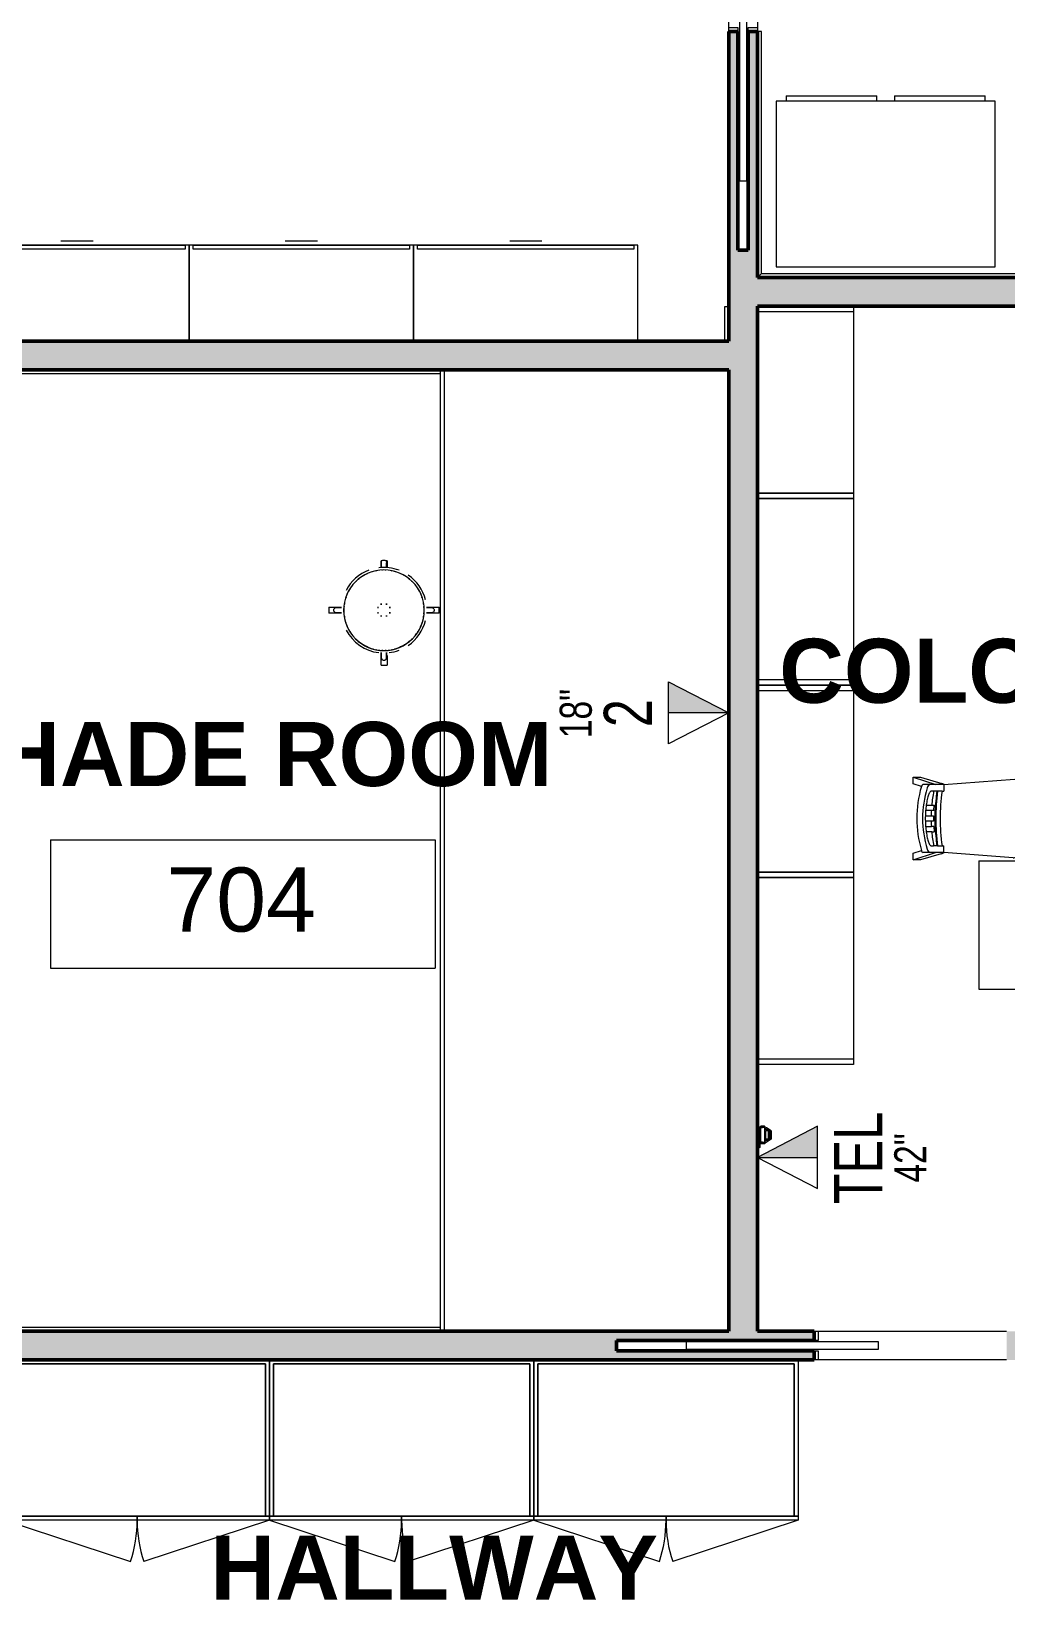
# Model space of a CAD drawing. Header units: inches. Extents: x -897 to 1409, y -1054 to 924.
# Drawn here: x 418.9 to 601.2, y -2.9 to 290.8 of the extents above; entities that cross this region are included whole.
import ezdxf

# ---------------------------------------------------------------- set-up
doc = ezdxf.new("R2010")
doc.units = ezdxf.units.IN
doc.header["$MEASUREMENT"] = 0
for name, color, linetype, lineweight in [('A-ANNO-NOTE', 131, 'Continuous', 9), ('A-AREA-IDEN', 2, 'Continuous', 9), ('A-DOOR', 31, 'Continuous', 13), ('A-DOOR-FRAM', 31, 'Continuous', 20), ('A-WALL-PATT', 111, 'Continuous', 13), ('I-FURN', 30, 'Continuous', 9), ('I-WALL', 2, 'Continuous', 13), ('Q-CASE', 31, 'Continuous', 9), ('Q-SPCQ', 91, 'Continuous', 13)]:
    doc.layers.add(name, color=color, linetype=linetype, lineweight=lineweight)
doc.styles.add('Arial', font='arial.ttf', dxfattribs={"width": 0.75, "height": 9})
doc.styles.add('Arial_1', font='arial.ttf', dxfattribs={"width": 0.75, "height": 6})
doc.styles.add('Arial_4', font='arial.ttf', dxfattribs={"height": 12})
doc.styles.add('Arial_B', font='arialbd.ttf', dxfattribs={"height": 12})

# ---------------------------------------------------------------- blocks, each defined once
blk = doc.blocks.new('Room Tag - Room Tag-84095-7TH FLOOR TELECOM PLAN')
at = {"layer": 'A-AREA-IDEN'}
for p, q in [((-0.375, -0.0625), (-0.375, -0.3125)), ((-0.375, -0.0625), (0.375, -0.0625)), ((0.375, -0.0625), (0.375, -0.3125)), ((-0.375, -0.3125), (0.375, -0.3125))]:
    blk.add_line(p, q, dxfattribs=at)
blk = doc.blocks.new('Single-Pocket - 36_ x96_-4614897-7TH FLOOR TELECOM PLAN')
at = {"layer": 'A-DOOR', "color": 133, "lineweight": 20}
for p, q in [((-42, 0.6875), (-42, -0.6875)), ((-6, 0.6875), (-42, 0.6875)), ((-6, -0.6875), (-6, 0.6875)), ((-42, -0.6875), (-6, -0.6875))]:
    blk.add_line(p, q, dxfattribs=at)
at = {"layer": 'A-DOOR-FRAM', "color": 133}
for p, q in [((-18, 2.6875), (-17.25, 2.6875)), ((-17.25, 0.9625), (-18, 0.9625)), ((-17.25, 2.6875), (-17.25, 0.9625)), ((-18, -0.9625), (-17.25, -0.9625)), ((-17.25, -2.6875), (-18, -2.6875)), ((-17.25, -0.9625), (-17.25, -2.6875))]:
    blk.add_line(p, q, dxfattribs=at)
blk = doc.blocks.new('Single-Pocket - 40_ x 96_-4614891-7TH FLOOR TELECOM PLAN')
at = {"layer": 'A-DOOR', "color": 133, "lineweight": 20}
for p, q in [((-48, 0.6875), (-48, -0.6875)), ((-8, 0.6875), (-48, 0.6875)), ((-8, -0.6875), (-8, 0.6875)), ((-48, -0.6875), (-8, -0.6875))]:
    blk.add_line(p, q, dxfattribs=at)
at = {"layer": 'A-DOOR-FRAM', "color": 133}
for p, q in [((-20, 2.6875), (-19.25, 2.6875)), ((-19.25, 0.9625), (-20, 0.9625)), ((-19.25, 2.6875), (-19.25, 0.9625)), ((-20, -0.9625), (-19.25, -0.9625)), ((-19.25, -2.6875), (-20, -2.6875)), ((-19.25, -0.9625), (-19.25, -2.6875))]:
    blk.add_line(p, q, dxfattribs=at)
blk = doc.blocks.new('Generic Model Wood Closet - 2_-6__ x 4_-1 1_2__-4911400-7TH FLOOR TELECOM PLAN')
at = {"layer": 'Q-CASE', "color": 53}
for p, q in [((-24.75, -15), (-24.75, 15)), ((-24.75, 15), (24.75, 15)), ((24.75, 15), (24.75, -15)), ((-24, -14.25), (-24, 14.25)), ((-24, 14.25), (24, 14.25)), ((24, 14.25), (-24, 14.25)), ((-24, 14.25), (-24, -14.25)), ((24, 14.25), (24, -14.25)), ((24, -14.25), (24, 14.25)), ((24, -14.25), (-24, -14.25)), ((-24, -14.25), (24, -14.25)), ((-24.75, -15), (-1.25, -22.76)), ((24.75, -15), (-24.75, -15)), ((24.75, -15), (1.25, -22.76))]:
    blk.add_line(p, q, dxfattribs=at)
at = {"layer": 'Q-CASE', "color": 133, "lineweight": 20}
for p, q in [((-24.75, -14.25), (-24.75, 15)), ((24.75, 15), (24.75, -14.25)), ((-24.75, -14.25), (-24, -14.25)), ((-24.75, -15), (-24.75, -14.25)), ((-24, -14.25), (-24.75, -14.25)), ((0, -15), (0, -14.25)), ((0, -14.25), (0, -15)), ((24, -14.25), (24.75, -14.25)), ((24.75, -14.25), (24, -14.25)), ((24.75, -14.25), (24.75, -15)), ((0, -15), (-24.75, -15)), ((24.75, -15), (0, -15))]:
    blk.add_line(p, q, dxfattribs=at)
at = {"layer": 'Q-CASE', "color": 53}
for centre, start, end in [((-24.75, -15), 341.7252, 0), ((24.75, -15), 180, 198.2748)]:
    blk.add_arc(centre, 24.75, start, end, dxfattribs=at)
blk = doc.blocks.new('Color Room - Chamber - Color Room - Chamber-3048042-7TH FLOOR TELECOM PLAN')
at = {"layer": 'Q-SPCQ', "color": 53, "lineweight": 9}
for p, q in [((-20.5, 16), (-20.5, -15)), ((20.5, 16), (-20.5, 16)), ((20.5, -15), (20.5, 16)), ((-20.5, -15), (20.5, -15)), ((-18.64, -15), (-18.64, -16)), ((-1.64, -16), (-18.64, -16)), ((-1.64, -16), (-1.64, -15)), ((1.64, -15), (1.64, -16)), ((18.64, -16), (1.64, -16)), ((18.64, -16), (18.64, -15))]:
    blk.add_line(p, q, dxfattribs=at)
blk = doc.blocks.new('Bookshelf - 36_W x 60_H x 18_D-4220974-7TH FLOOR TELECOM PLAN')
at = {"layer": 'I-FURN', "color": 53}
for p, q in [((-18, 0), (-18, 36)), ((-18, 36), (0, 36)), ((-18, 1), (-18, 35)), ((-18, 35), (0, 35)), ((0, 1), (-18, 1))]:
    blk.add_line(p, q, dxfattribs=at)
blk = doc.blocks.new('Casework 1 - Casework 1-3517528-7TH FLOOR TELECOM PLAN')
at = {"layer": 'Q-CASE', "color": 53}
for p, q in [((495.41, 227.38), (495.41, 47.38)), ((496.16, 227.38), (496.16, 47.38))]:
    blk.add_line(p, q, dxfattribs=at)
blk = doc.blocks.new('Cabinet File - Lateral 4 Drawer - 42_ x 18_ x 60_-V44-7TH FLOOR TELECOM PLAN')
at = {"layer": 'I-FURN', "color": 53}
for p, q in [((-28.09, -27.78), (-28.09, -45.78)), ((13.91, -45.78), (13.91, -27.78)), ((-28.09, -45.78), (13.91, -45.78)), ((-27.34, -45.03), (13.16, -45.03)), ((-27.34, -45.78), (-27.34, -45.03)), ((13.16, -45.78), (-27.34, -45.78)), ((-10.09, -46.53), (-4.09, -46.53)), ((13.16, -45.03), (13.16, -45.78))]:
    blk.add_line(p, q, dxfattribs=at)
blk = doc.blocks.new('Wall_mounted_phone_5550 - 11ZPHO02_dwg-3555878-7TH FLOOR TELECOM PLAN')
at = {"layer": 'Q-SPCQ', "lineweight": 9}
for p, q in [((1.47, -0.44), (1.47, 0)), ((-2.36, -0.03), (-2.48, -0.25)), ((-2.36, -0.47), (-2.48, -0.25)), ((-2.04, -0.25), (-2.48, -0.25)), ((-2.1, -0.03), (-2.36, -0.03)), ((-2.2, -0.03), (-2.36, -0.03)), ((-1.92, -0.03), (-2.36, -0.03)), ((-2.11, -0.47), (-2.36, -0.47)), ((-1.92, -0.47), (-2.36, -0.47)), ((-2.2, -0.03), (-1.74, -0.03)), ((-2.2, -0.47), (-2.11, -0.47)), ((-1.68, -0.47), (-2.11, -0.47)), ((-1.92, -0.03), (-2.04, -0.25)), ((-1.92, -0.47), (-2.04, -0.25)), ((-2.04, -0.25), (-1.47, -0.25)), ((-1.47, -0.03), (-1.92, -0.03)), ((-1.92, -0.47), (-1.68, -0.47)), ((-1.92, -0.47), (-1.52, -0.47)), ((-1.68, -0.47), (-1.53, -0.47)), ((-1.53, -0.47), (-1.66, -0.63)), ((-1.61, -0.58), (-1.66, -0.63)), ((-1.66, -1.25), (-1.66, -0.63)), ((-1.66, -0.63), (-1.53, -0.63)), ((-1.66, -1.31), (-1.66, -1.25)), ((-1.66, -1.25), (-1.53, -1.41)), ((-1.66, -1.25), (-1.53, -1.31)), ((-1.53, -1.44), (-1.66, -1.31)), ((-1.53, -1.44), (-1.66, -1.31)), ((-1.53, -0.47), (-1.47, -0.44)), ((1.53, -0.47), (-1.53, -0.47)), ((-1.53, -0.47), (-1.53, -0.63)), ((-1.53, -0.63), (1.53, -0.63)), ((-1.53, -1.31), (-1.53, -0.63)), ((1.53, -1.31), (-1.53, -1.31)), ((-1.53, -1.41), (-1.53, -1.31)), ((-1.53, -1.41), (-1.41, -1.33)), ((1.53, -1.41), (-1.53, -1.41)), ((-1.53, -1.44), (-1.53, -1.41)), ((-1.41, -1.44), (-1.53, -1.44)), ((-1.47, -0.44), (-1.47, 0)), ((1.47, -0.44), (-1.47, -0.44)), ((-1.41, -1.33), (-1.28, -0.63)), ((-1.34, -1.44), (-1.41, -1.44)), ((-1.34, -1.41), (-1.35, -1.56)), ((-1.3, -1.41), (-1.35, -1.56)), ((-1.34, -1.59), (-1.35, -1.56)), ((-1.33, -1.57), (-1.34, -1.69)), ((-1.34, -1.59), (-1.34, -1.61)), ((-1.34, -1.61), (-1.34, -1.62)), ((-1.34, -1.61), (-1.34, -1.62)), ((-1.34, -1.62), (-1.34, -1.69)), ((-1.34, -1.69), (-1.34, -1.62)), ((-0.8, -2.61), (-1.34, -1.69)), ((-0.75, -2.42), (-1.13, -1.41)), ((-1.13, -1.41), (-1.08, -1.54)), ((-0.75, -2.42), (-1.08, -1.54)), ((-0.89, -2.04), (-1.08, -1.54)), ((-1.03, -1.41), (-1, -1.52)), ((-0.85, -2.04), (-1, -1.52)), ((-0.77, -2.31), (-0.89, -2.04)), ((-0.71, -2.26), (-0.85, -2.04)), ((-0.8, -1.41), (-0.79, -1.51)), ((-0.8, -2.61), (-0.74, -2.53)), ((0.8, -2.61), (-0.8, -2.61)), ((-0.69, -2.04), (-0.79, -1.51)), ((0.79, -1.51), (-0.79, -1.51)), ((-0.77, -2.31), (-0.71, -2.26)), ((0.77, -2.31), (-0.77, -2.31)), ((-0.77, -2.31), (-0.75, -2.42)), ((-0.75, -2.42), (-0.74, -2.53)), ((-0.74, -2.53), (0.74, -2.53)), ((-0.71, -2.26), (-0.59, -2.22)), ((-0.59, -2.22), (-0.69, -2.04)), ((0.69, -2.04), (-0.69, -2.04)), ((-0.59, -2.22), (0.59, -2.22)), ((0.59, -2.22), (0.69, -2.04)), ((0.71, -2.26), (0.59, -2.22)), ((0.69, -2.04), (0.79, -1.51)), ((0.71, -2.26), (0.85, -2.04)), ((0.77, -2.31), (0.71, -2.26)), ((0.75, -2.42), (0.74, -2.53)), ((0.8, -2.61), (0.74, -2.53)), ((0.75, -2.42), (1.13, -1.41)), ((0.75, -2.42), (1.08, -1.54)), ((0.77, -2.31), (0.75, -2.42)), ((0.77, -2.31), (0.89, -2.04)), ((0.8, -1.41), (0.79, -1.51)), ((0.8, -2.61), (1.34, -1.69)), ((0.85, -2.04), (1, -1.52)), ((0.89, -2.04), (1.08, -1.54)), ((1.03, -1.41), (1, -1.52)), ((1.13, -1.41), (1.08, -1.54)), ((1.41, -1.33), (1.28, -0.63)), ((1.3, -1.4), (1.35, -1.56)), ((1.33, -1.57), (1.34, -1.69)), ((1.34, -1.4), (1.35, -1.56)), ((1.34, -1.44), (1.41, -1.44)), ((1.34, -1.59), (1.35, -1.56)), ((1.34, -1.59), (1.34, -1.61)), ((1.34, -1.61), (1.34, -1.62)), ((1.34, -1.61), (1.34, -1.62)), ((1.34, -1.62), (1.34, -1.69)), ((1.34, -1.69), (1.34, -1.62)), ((1.53, -1.41), (1.41, -1.33)), ((1.41, -1.44), (1.53, -1.44)), ((1.53, -0.47), (1.47, -0.44)), ((1.53, -0.47), (1.66, -0.63)), ((1.53, -0.47), (1.53, -0.63)), ((1.53, -1.31), (1.53, -0.63)), ((1.53, -0.63), (1.66, -0.63)), ((1.53, -1.41), (1.66, -1.25)), ((1.66, -1.25), (1.53, -1.31)), ((1.53, -1.44), (1.66, -1.31)), ((1.53, -1.44), (1.66, -1.31)), ((1.53, -1.41), (1.53, -1.31)), ((1.53, -1.44), (1.53, -1.41)), ((1.61, -0.58), (1.66, -0.63)), ((1.66, -1.25), (1.66, -0.63)), ((1.66, -1.31), (1.66, -1.25))]:
    blk.add_line(p, q, dxfattribs=at)
blk = doc.blocks.new('Wall_mounted_phone_5550 - Wall_mounted_phone_5550-3555884-7TH FLOOR TELECOM PLAN')
blk.add_blockref('Wall_mounted_phone_5550 - 11ZPHO02_dwg-3555878-7TH FLOOR TELECOM PLAN', (0, 0))
blk = doc.blocks.new('emeco_navy_chair_1006-24_by-us-navy_1456 - 1006-24-4171242-7TH FLOOR TELECOM PLAN')
at = {"layer": 'I-FURN', "color": 53}
for p, q in [((-6.38, 5.74), (-7.34, 18.91)), ((-6.58, 19.5), (6.62, 19.5)), ((7.35, 18.67), (6.39, 5.74)), ((-7.75, 1.32), (-6.57, 5.34)), ((-7.75, 0), (-6.38, 4.21)), ((-6.38, 5.74), (-5.11, 5.74)), ((-6.38, 5.74), (-6.38, 1.78)), ((-5.11, 5.38), (-5.11, 5.74)), ((-5.11, 5.38), (-5.11, 4.55)), ((-5.11, 4.55), (-5.11, 3.8)), ((-5.11, 3.8), (-5.11, 3.34)), ((-1.51, 3.86), (-2.49, 3.9)), ((-2.49, 3.45), (-2.49, 3.9)), ((-2.49, 2.43), (-2.49, 3.45)), ((-1.51, 3.86), (-1.51, 3.38)), ((-1.51, 3.38), (-1.51, 2.29)), ((-0.5, 3.8), (0.5, 3.8)), ((-0.5, 3.34), (-0.5, 3.8)), ((-0.5, 2.26), (-0.5, 3.34)), ((0.5, 3.8), (0.5, 3.34)), ((0.5, 3.34), (0.5, 2.26)), ((1.51, 3.86), (2.49, 3.9)), ((1.51, 3.86), (1.51, 3.38)), ((1.51, 2.29), (1.51, 3.38)), ((2.49, 3.45), (2.49, 3.9)), ((2.49, 3.45), (2.49, 2.43)), ((6.39, 5.74), (5.11, 5.74)), ((5.11, 5.38), (5.11, 5.74)), ((5.11, 4.55), (5.11, 5.38)), ((5.11, 4.55), (5.11, 3.8)), ((5.11, 3.34), (5.11, 3.8)), ((6.39, 5.74), (6.39, 1.8)), ((7.75, 0), (6.39, 4.18)), ((6.6, 5.24), (7.75, 1.32)), ((-7.75, 0), (-7.75, 1.32)), ((-5.99, 1.5), (-6.49, 0)), ((6.49, 0), (5.97, 1.52)), ((7.75, 1.32), (7.75, 0)), ((-6.49, 0), (-7.75, 0)), ((7.75, 0), (6.49, 0))]:
    blk.add_line(p, q, dxfattribs=at)
for centre, radius, start, end in [((-6.58, 18.73), 0.773, 90, 166.6435), ((6.58, 18.73), 0.773, 355.7451, 87.5186), ((-5.22, 4.96), 1.4, 145.9294, 164), ((-5.39, 3.67), 1.13, 209.0759, 252.9241), ((0, 40.15), 35.14, 261.6306, 278.3694), ((0, 42.02), 37.82, 262.2293, 277.7707), ((1.62, 54.35), 50.39, 262.3147, 266.506), ((0, 31.58), 28.24, 259.5676, 264.9403), ((0, 31.58), 28.24, 266.9366, 268.9848), ((0, 27.74), 23.73, 266.506, 273.494), ((0, 31.58), 28.24, 271.0136, 273.0634), ((-1.62, 54.35), 50.39, 273.494, 277.6853), ((0, 31.58), 28.24, 275.0597, 280.4324), ((5.39, 3.67), 1.13, 287.0759, 331.9944), ((4.62, 4.71), 2.05, 15, 30.3309), ((-5.69, 2.34), 0.89, 219.1186, 250.6253), ((-0.03, 21.53), 20.89, 253.4281, 286.6927), ((0, 21.23), 19.5, 252.9241, 287.0759), ((-0.59, 12.09), 9.84, 258.8963, 264.6703), ((0, 6.4), 4.17, 263.1152, 276.8848), ((0.59, 12.09), 9.84, 275.3297, 281.1037), ((5.81, 2.22), 0.723, 283.1301, 323.8991)]:
    blk.add_arc(centre, radius, start, end, dxfattribs=at)
for points in [[(-5.11, 3.34), (-5.11, 3.29), (-5.08, 3.2), (-4.95, 3.07), (-4.73, 2.94), (-4.43, 2.82), (-4.05, 2.71), (-3.6, 2.6), (-3.08, 2.51), (-2.69, 2.46), (-2.49, 2.43)], [(2.49, 2.43), (2.69, 2.46), (3.08, 2.51), (3.6, 2.6), (4.05, 2.71), (4.43, 2.82), (4.73, 2.94), (4.95, 3.07), (5.08, 3.2), (5.11, 3.29), (5.11, 3.34)], [(-1.51, 2.29), (-1.34, 2.28), (-1.01, 2.27), (-0.67, 2.26), (-0.5, 2.26)], [(0.5, 2.26), (0.67, 2.26), (1.01, 2.27), (1.34, 2.28), (1.51, 2.29)]]:
    blk.add_open_spline(points, degree=3, dxfattribs=at)
blk = doc.blocks.new('Stool_10638 - Stool_10638-4179768-7TH FLOOR TELECOM PLAN')
at = {"layer": 'I-FURN', "color": 53}
for p, q in [((-0.33, 9.26), (-0.51, 9.26)), ((-0.51, 7.94), (-0.51, 9.26)), ((-0.48, 8.73), (-0.5, 8.86)), ((0.6, 9.26), (0.33, 9.26)), ((0.5, 8.86), (0.49, 8.73)), ((0.6, 9.26), (0.6, 7.94)), ((-4.66, 5.88), (-4.8, 5.76)), ((-3.7, 6.52), (-3.83, 6.45)), ((-3.12, 6.82), (-3.29, 6.74)), ((-2.03, 7.22), (-2.17, 7.18)), ((-1.41, 7.37), (-1.58, 7.33)), ((-0.25, 7.5), (-0.39, 7.49)), ((0.38, 7.49), (0.22, 7.5)), ((1.55, 7.34), (1.44, 7.36)), ((2.15, 7.19), (2.01, 7.23)), ((3.26, 6.76), (3.14, 6.81)), ((3.8, 6.47), (3.68, 6.54)), ((-6.86, 3.03), (-6.93, 2.87)), ((-6.3, 4.07), (-6.39, 3.93)), ((-5.93, 4.59), (-6.04, 4.44)), ((-5.15, 5.45), (-5.26, 5.35)), ((4.77, 5.78), (4.68, 5.86)), ((5.23, 5.38), (5.13, 5.46)), ((6.02, 4.48), (5.94, 4.57)), ((6.91, 2.92), (6.86, 3.02)), ((-10.31, 0.56), (-10.31, -0.55)), ((-10.31, 0.56), (-8.53, 0.55)), ((-8.86, 0.5), (-8.73, 0.48)), ((-8.53, 0.49), (-8.53, 0.55)), ((-7.47, 0.68), (-7.48, 0.5)), ((-7.39, 1.3), (-7.41, 1.13)), ((-7.09, 2.44), (-7.14, 2.28)), ((8.53, 0.55), (10.31, 0.56)), ((8.53, 0.55), (8.53, 0.49)), ((8.73, 0.48), (8.86, 0.5)), ((10.31, -0.55), (10.31, 0.56)), ((-8.53, -0.56), (-10.31, -0.55)), ((-8.73, -0.48), (-8.86, -0.5)), ((-8.53, -0.56), (-8.53, -0.49)), ((-7.41, -1.14), (-7.4, -1.19)), ((-7.4, -1.19), (-7.39, -1.29)), ((-6.91, -2.92), (-6.86, -3.02)), ((6.86, -3.03), (6.93, -2.87)), ((7.09, -2.44), (7.14, -2.28)), ((7.39, -1.3), (7.41, -1.13)), ((7.47, -0.68), (7.48, -0.5)), ((8.53, -0.49), (8.53, -0.56)), ((10.31, -0.55), (8.53, -0.56)), ((8.86, -0.5), (8.73, -0.48)), ((-6.02, -4.48), (-5.94, -4.57)), ((-5.23, -5.38), (-5.13, -5.46)), ((-4.77, -5.78), (-4.68, -5.86)), ((4.66, -5.88), (4.8, -5.76)), ((5.15, -5.45), (5.26, -5.35)), ((5.93, -4.59), (6.04, -4.44)), ((6.3, -4.07), (6.39, -3.93)), ((-3.8, -6.47), (-3.68, -6.54)), ((-3.26, -6.76), (-3.14, -6.81)), ((-2.15, -7.19), (-2.01, -7.23)), ((-1.55, -7.34), (-1.42, -7.36)), ((-0.51, -10.27), (-0.51, -8.49)), ((-0.38, -7.49), (-0.22, -7.5)), ((0.25, -7.5), (0.39, -7.49)), ((0.6, -8.49), (0.5, -8.49)), ((0.6, -8.49), (0.6, -10.26)), ((1.41, -7.37), (1.58, -7.33)), ((2.03, -7.22), (2.17, -7.18)), ((3.12, -6.82), (3.29, -6.74)), ((3.7, -6.52), (3.83, -6.45)), ((-0.51, -10.27), (0.6, -10.26))]:
    blk.add_line(p, q, dxfattribs=at)
at = {"layer": 'I-FURN', "color": 53, "flags": 128}
for points in [[(-0.5, 8.9), (-0.49, 8.99), (-0.47, 9.07), (-0.43, 9.15), (-0.37, 9.22), (-0.31, 9.29), (-0.24, 9.34), (-0.15, 9.37), (-0.07, 9.39), (0.02, 9.4), (0.11, 9.39), (0.19, 9.36), (0.27, 9.32), (0.34, 9.26), (0.4, 9.2), (0.45, 9.13), (0.49, 9.01), (0.5, 8.9)], [(-0.5, 8.86), (-0.48, 8.99), (-0.44, 9.09)], [(-0.5, 8.86), (-0.5, 8.87), (-0.5, 8.88), (-0.5, 8.89), (-0.5, 8.9), (-0.5, 8.89), (-0.5, 8.83), (-0.5, 8.7), (-0.5, 8.47), (-0.5, 8.09), (-0.5, 7.94)], [(-0.5, 7.94), (-0.5, 8.09), (-0.5, 8.47), (-0.5, 8.7), (-0.5, 8.83), (-0.5, 8.89), (-0.5, 8.9), (-0.5, 8.89), (-0.5, 8.88), (-0.5, 8.87), (-0.5, 8.86)], [(0.45, 9.09), (0.49, 8.99), (0.5, 8.86)], [(0.5, 7.94), (0.5, 8.09), (0.5, 8.47), (0.5, 8.7), (0.5, 8.83), (0.5, 8.89), (0.5, 8.9), (0.5, 8.89), (0.5, 8.88), (0.5, 8.87), (0.5, 8.86)], [(0.5, 8.86), (0.5, 8.87), (0.5, 8.88), (0.5, 8.89), (0.5, 8.9), (0.5, 8.89), (0.5, 8.83), (0.5, 8.7), (0.5, 8.47), (0.5, 8.09), (0.5, 7.94)], [(6.39, 3.93), (6.35, 3.98), (6.29, 4.08)], [(-8.9, -0.5), (-8.98, -0.49), (-9.07, -0.47), (-9.15, -0.43), (-9.22, -0.38), (-9.28, -0.31), (-9.33, -0.24), (-9.37, -0.16), (-9.39, -0.07), (-9.39, 0.02), (-9.38, 0.11), (-9.36, 0.19), (-9.32, 0.27), (-9.26, 0.34), (-9.2, 0.4), (-9.13, 0.44), (-9.01, 0.49), (-8.9, 0.5)], [(-9.09, 0.44), (-8.99, 0.48), (-8.86, 0.5)], [(-7.94, 0.5), (-8.09, 0.5), (-8.46, 0.5), (-8.7, 0.5), (-8.83, 0.5), (-8.88, 0.5), (-8.89, 0.5), (-8.89, 0.5), (-8.88, 0.5), (-8.87, 0.5), (-8.86, 0.5)], [(-8.86, 0.5), (-8.87, 0.5), (-8.88, 0.5), (-8.89, 0.5), (-8.89, 0.5), (-8.88, 0.5), (-8.83, 0.5), (-8.7, 0.5), (-8.46, 0.5), (-8.09, 0.5), (-7.94, 0.5)], [(-0.99, 0.5), (-1.04, 0.5), (-1.14, 0.5), (-1.22, 0.5)], [(-1.22, 0.5), (-1.14, 0.5), (-1.04, 0.5), (-0.99, 0.5)], [(-0.5, 1.23), (-0.5, 1.14), (-0.5, 1.04), (-0.5, 1)], [(-0.5, 1), (-0.5, 1.04), (-0.5, 1.14), (-0.5, 1.23)], [(0.5, 1), (0.5, 1.04), (0.5, 1.14), (0.5, 1.23)], [(0.5, 1.23), (0.5, 1.14), (0.5, 1.04), (0.5, 1)], [(1.22, 0.5), (1.14, 0.5), (1.04, 0.5), (0.99, 0.5)], [(0.99, 0.5), (1.04, 0.5), (1.14, 0.5), (1.22, 0.5)], [(7.14, 2.29), (7.12, 2.36), (7.09, 2.45)], [(7.41, 1.14), (7.4, 1.19), (7.39, 1.29)], [(7.48, 0.51), (7.48, 0.6), (7.47, 0.67)], [(8.86, 0.5), (8.87, 0.5), (8.88, 0.5), (8.89, 0.5), (8.89, 0.5), (8.88, 0.5), (8.83, 0.5), (8.7, 0.5), (8.46, 0.5), (8.09, 0.5), (7.95, 0.5)], [(7.95, 0.5), (8.09, 0.5), (8.46, 0.5), (8.7, 0.5), (8.83, 0.5), (8.88, 0.5), (8.89, 0.5), (8.89, 0.5), (8.88, 0.5), (8.87, 0.5), (8.86, 0.5)], [(8.86, 0.5), (8.99, 0.48), (9.09, 0.44)], [(8.9, 0.5), (8.98, 0.49), (9.07, 0.47), (9.15, 0.43), (9.22, 0.38), (9.28, 0.31), (9.33, 0.24), (9.37, 0.16), (9.39, 0.07), (9.39, -0.02), (9.38, -0.11), (9.36, -0.19), (9.32, -0.27), (9.26, -0.34), (9.2, -0.4), (9.13, -0.44), (9.01, -0.49), (8.9, -0.5)], [(-8.86, -0.5), (-8.99, -0.48), (-9.09, -0.44)], [(-8.86, -0.5), (-8.87, -0.5), (-8.88, -0.5), (-8.89, -0.5), (-8.89, -0.5), (-8.88, -0.5), (-8.83, -0.5), (-8.7, -0.5), (-8.46, -0.5), (-8.09, -0.5), (-7.94, -0.5)], [(-7.94, -0.5), (-8.09, -0.5), (-8.46, -0.5), (-8.7, -0.5), (-8.83, -0.5), (-8.88, -0.5), (-8.89, -0.5), (-8.89, -0.5), (-8.88, -0.5), (-8.87, -0.5), (-8.86, -0.5)], [(-7.48, -0.51), (-7.48, -0.6), (-7.47, -0.67)], [(-7.14, -2.29), (-7.12, -2.36), (-7.09, -2.45)], [(-1.22, -0.5), (-1.14, -0.5), (-1.04, -0.5), (-0.99, -0.5)], [(-0.99, -0.5), (-1.04, -0.5), (-1.14, -0.5), (-1.22, -0.5)], [(-0.5, -1), (-0.5, -1.04), (-0.5, -1.14), (-0.5, -1.19)], [(-0.5, -1.19), (-0.5, -1.14), (-0.5, -1.04), (-0.5, -1)], [(0.5, -1.19), (0.5, -1.14), (0.5, -1.04), (0.5, -1)], [(0.5, -1), (0.5, -1.04), (0.5, -1.14), (0.5, -1.19)], [(0.99, -0.5), (1.04, -0.5), (1.14, -0.5), (1.22, -0.5)], [(1.22, -0.5), (1.14, -0.5), (1.04, -0.5), (0.99, -0.5)], [(7.95, -0.5), (8.09, -0.5), (8.46, -0.5), (8.7, -0.5), (8.83, -0.5), (8.88, -0.5), (8.89, -0.5), (8.89, -0.5), (8.88, -0.5), (8.87, -0.5), (8.86, -0.5)], [(8.86, -0.5), (8.87, -0.5), (8.88, -0.5), (8.89, -0.5), (8.89, -0.5), (8.88, -0.5), (8.83, -0.5), (8.7, -0.5), (8.46, -0.5), (8.09, -0.5), (7.95, -0.5)], [(9.09, -0.44), (8.99, -0.48), (8.86, -0.5)], [(-6.39, -3.93), (-6.35, -3.98), (-6.29, -4.08)], [(-0.5, -7.94), (-0.5, -8.09), (-0.5, -8.47), (-0.5, -8.7), (-0.5, -8.83), (-0.5, -8.89), (-0.5, -8.9), (-0.5, -8.89), (-0.5, -8.88), (-0.5, -8.87), (-0.5, -8.86)], [(-0.5, -8.86), (-0.5, -8.87), (-0.5, -8.88), (-0.5, -8.89), (-0.5, -8.9), (-0.5, -8.89), (-0.5, -8.83), (-0.5, -8.7), (-0.5, -8.47), (-0.5, -8.09), (-0.5, -7.94)], [(0.5, -8.86), (0.5, -8.87), (0.5, -8.88), (0.5, -8.89), (0.5, -8.9), (0.5, -8.89), (0.5, -8.83), (0.5, -8.7), (0.5, -8.47), (0.5, -8.09), (0.5, -7.94)], [(0.5, -7.94), (0.5, -8.09), (0.5, -8.47), (0.5, -8.7), (0.5, -8.83), (0.5, -8.89), (0.5, -8.9), (0.5, -8.89), (0.5, -8.88), (0.5, -8.87), (0.5, -8.86)], [(0.5, -8.9), (0.5, -8.99), (0.47, -9.07), (0.43, -9.15), (0.38, -9.22), (0.32, -9.29), (0.24, -9.34), (0.16, -9.37), (0.08, -9.39), (-0.01, -9.4), (-0.1, -9.39), (-0.19, -9.36), (-0.27, -9.32), (-0.34, -9.26), (-0.4, -9.2), (-0.44, -9.13), (-0.48, -9.01), (-0.5, -8.9)]]:
    blk.add_lwpolyline(points, dxfattribs=at)
at = {"layer": 'I-FURN', "color": 53}
for centre, radius, start, end in [((0, 0), 7.55, 0, 180), ((0, 0), 7.54, 0, 180), ((0, 0), 8, 110.7692, 152.3077), ((0, 0), 8, 69.2308, 96.9231), ((0, 0), 8, 13.8462, 55.3846), ((0, 0), 7.55, 180, 360), ((0, 0), 7.54, 180, 360), ((0, 0), 8, 304.6154, 346.1538), ((0, 0), 8, 207.6923, 263.0769), ((0, -8.86), 0.5, 165, 180), ((0, -8.86), 0.5, 0, 15), ((0, 0), 8, 276.9231, 290.7692), ((0, -8.86), 0.5, 180, 207.1801), ((0, -8.86), 0.5, 332.5096, 0)]:
    blk.add_arc(centre, radius, start, end, dxfattribs=at)
blk = doc.blocks.new('Bookshelf - 36_W x 60_H x 18_D-V53-7TH FLOOR TELECOM PLAN')
at = {"layer": 'I-FURN', "color": 53}
for p, q in [((-18, 0), (-18, 36)), ((-18, 36), (0, 36)), ((-18, 1), (-18, 35)), ((-18, 35), (0, 35)), ((0, 1), (-18, 1)), ((0, 0), (-18, 0))]:
    blk.add_line(p, q, dxfattribs=at)

msp = doc.modelspace()

# ---------------------------------------------------------------- hatches: boundary and pattern name
at = {"layer": 'A-ANNO-NOTE'}
for points in [[(538.16, 163.15), (538.16, 168.96), (549.41, 163.15)], [(563.15, 79.94), (566.03, 79.94), (566.03, 85.75), (554.78, 79.94), (558.19, 79.94)]]:
    msp.add_hatch(color=256, dxfattribs=at).paths.add_polyline_path(points, flags=0)
at = {"layer": 'A-WALL-PATT'}
h = msp.add_hatch(color=253, dxfattribs=at)
h.paths.add_polyline_path([(554.78, 47.38), (554.78, 290.76), (553.06, 290.76), (553.06, 249.76), (551.13, 249.76), (551.13, 290.76), (549.41, 290.76), (549.41, 47.38)], flags=0)
h.paths.add_polyline_path([(554.78, 330.76), (554.78, 532.01), (549.41, 532.01), (549.41, 330.76)], flags=0)
h = msp.add_hatch(color=253, dxfattribs=at)
h.paths.add_polyline_path([(716.77, 239.32), (716.77, 244.69), (671.68, 244.69), (671.68, 242.97), (712.68, 242.97), (712.68, 241.04), (671.68, 241.04), (671.68, 239.32), (692.02, 239.32)], flags=0)
h.paths.add_polyline_path([(554.78, 239.32), (631.68, 239.32), (631.68, 244.69), (554.78, 244.69)], flags=0)
msp.add_hatch(color=253, dxfattribs=at).paths.add_polyline_path([(549.41, 227.38), (549.41, 232.76), (322.42, 232.76), (322.42, 227.38), (533.41, 227.38)], flags=0)
h = msp.add_hatch(color=253, dxfattribs=at)
h.paths.add_polyline_path([(325.42, 42.01), (325.42, 47.38), (322.42, 47.38), (322.42, 42.01)], flags=0)
h.paths.add_polyline_path([(608.77, 42.01), (608.77, 47.38), (601.43, 47.38), (601.43, 42.01), (604.52, 42.01)], flags=0)
h.paths.add_polyline_path([(361.42, 42.01), (565.43, 42.01), (565.43, 43.73), (528.43, 43.73), (528.43, 45.66), (565.43, 45.66), (565.43, 47.38), (361.42, 47.38), (361.42, 45.66), (398.42, 45.66), (398.42, 43.73), (361.42, 43.73)], flags=0)

# ---------------------------------------------------------------- linework, layer by layer
at = {"layer": 'A-ANNO-NOTE'}
for p, q in [((538.16, 163.15), (538.16, 168.96)), ((538.16, 168.96), (549.41, 163.15)), ((549.41, 163.15), (538.16, 163.15)), ((566.03, 85.75), (554.78, 79.94)), ((566.03, 79.94), (566.03, 85.75)), ((554.78, 79.94), (566.03, 79.94))]:
    msp.add_line(p, q, dxfattribs=at)
at = {"layer": 'A-ANNO-NOTE', "lineweight": 20}
for p, q in [((538.16, 168.96), (549.41, 163.15)), ((538.16, 157.34), (538.16, 168.96)), ((549.41, 163.15), (538.16, 157.34)), ((566.03, 85.75), (554.78, 79.94)), ((566.03, 74.14), (566.03, 85.75)), ((554.78, 79.94), (566.03, 74.14))]:
    msp.add_line(p, q, dxfattribs=at)
at = {"layer": 'A-WALL-PATT', "lineweight": 9}
for p, q in [((555.53, 290.76), (554.78, 290.76)), ((555.53, 245.44), (555.53, 290.76)), ((554.78, 244.69), (555.53, 245.44)), ((555.53, 245.44), (554.78, 244.69)), ((555.53, 245.44), (631.68, 245.44)), ((548.66, 239.26), (549.41, 239.26)), ((548.66, 232.76), (548.66, 239.26)), ((495.41, 226.63), (408.35, 226.63)), ((361.42, 48.13), (495.41, 48.13))]:
    msp.add_line(p, q, dxfattribs=at)
at = {"layer": 'I-WALL', "color": 253}
for p, q in [((549.41, 290.76), (549.41, 330.76)), ((554.78, 330.76), (554.78, 290.76)), ((565.43, 47.38), (601.43, 47.38)), ((601.43, 42.01), (565.43, 42.01))]:
    msp.add_line(p, q, dxfattribs=at)
at = {"layer": 'I-WALL', "color": 213, "lineweight": 50}
for p, q in [((551.13, 290.76), (549.41, 290.76)), ((549.41, 290.76), (549.41, 232.76)), ((551.13, 249.76), (551.13, 290.76)), ((554.78, 290.76), (553.06, 290.76)), ((553.06, 290.76), (553.06, 249.76)), ((554.78, 244.69), (554.78, 290.76)), ((553.06, 249.76), (551.13, 249.76)), ((631.68, 244.69), (554.78, 244.69)), ((554.78, 239.32), (631.68, 239.32)), ((554.78, 47.38), (554.78, 239.32)), ((549.41, 232.76), (322.42, 232.76)), ((322.42, 227.38), (549.41, 227.38)), ((549.41, 227.38), (549.41, 47.38)), ((549.41, 47.38), (361.42, 47.38)), ((565.43, 47.38), (554.78, 47.38)), ((565.43, 45.66), (565.43, 47.38)), ((528.43, 43.73), (528.43, 45.66)), ((528.43, 45.66), (565.43, 45.66)), ((361.42, 42.01), (565.43, 42.01)), ((565.43, 43.73), (528.43, 43.73)), ((565.43, 42.01), (565.43, 43.73))]:
    msp.add_line(p, q, dxfattribs=at)

# ---------------------------------------------------------------- block references
at = {"color": 53, "lineweight": 9}
for name, p, rotation in [('Single-Pocket - 40_ x 96_-4614891-7TH FLOOR TELECOM PLAN', (552.1, 310.76), 89.99999999999993), ('Color Room - Chamber - Color Room - Chamber-3048042-7TH FLOOR TELECOM PLAN', (578.78, 262.69), 180), ('Cabinet File - Lateral 4 Drawer - 42_ x 18_ x 60_-V44-7TH FLOOR TELECOM PLAN', (420.33, 204.97), 180), ('Cabinet File - Lateral 4 Drawer - 42_ x 18_ x 60_-V44-7TH FLOOR TELECOM PLAN', (462.33, 204.97), 180), ('Cabinet File - Lateral 4 Drawer - 42_ x 18_ x 60_-V44-7TH FLOOR TELECOM PLAN', (504.33, 204.97), 180), ('Bookshelf - 36_W x 60_H x 18_D-4220974-7TH FLOOR TELECOM PLAN', (554.78, 239.32), 180), ('Bookshelf - 36_W x 60_H x 18_D-V53-7TH FLOOR TELECOM PLAN', (554.78, 204.32), 180), ('Bookshelf - 36_W x 60_H x 18_D-V53-7TH FLOOR TELECOM PLAN', (554.78, 168.32), 180), ('emeco_navy_chair_1006-24_by-us-navy_1456 - 1006-24-4171242-7TH FLOOR TELECOM PLAN', (583.97, 143.38), 269.9999999999999), ('Bookshelf - 36_W x 60_H x 18_D-V53-7TH FLOOR TELECOM PLAN', (554.78, 133.32), 180), ('Wall_mounted_phone_5550 - Wall_mounted_phone_5550-3555884-7TH FLOOR TELECOM PLAN', (554.78, 84.13), 89.99999999999967)]:
    msp.add_blockref(name, p, dxfattribs=dict(at, rotation=rotation))
for name, p in [('Casework 1 - Casework 1-3517528-7TH FLOOR TELECOM PLAN', (0, 0)), ('Stool_10638 - Stool_10638-4179768-7TH FLOOR TELECOM PLAN', (484.88, 182.38)), ('Single-Pocket - 36_ x96_-4614897-7TH FLOOR TELECOM PLAN', (583.43, 44.69)), ('Generic Model Wood Closet - 2_-6__ x 4_-1 1_2__-4911400-7TH FLOOR TELECOM PLAN', (438.68, 27.01)), ('Generic Model Wood Closet - 2_-6__ x 4_-1 1_2__-4911400-7TH FLOOR TELECOM PLAN', (488.18, 27.01)), ('Generic Model Wood Closet - 2_-6__ x 4_-1 1_2__-4911400-7TH FLOOR TELECOM PLAN', (537.68, 27.01))]:
    msp.add_blockref(name, p, dxfattribs=at)
at = {"layer": 'A-AREA-IDEN', "xscale": 95.99999999999994, "yscale": 95.99999999999994, "zscale": 95.99999999999994}
for p in [(458.45, 145.38), (632.24, 141.46)]:
    msp.add_blockref('Room Tag - Room Tag-84095-7TH FLOOR TELECOM PLAN', p, dxfattribs=at)

# ---------------------------------------------------------------- texts
at = {"layer": 'A-ANNO-NOTE', "attachment_point": 1, "rotation": 90}
for s, insert, char_height, width, style in [('18"', (517.78, 158.42), 6, 11.3625, 'Arial_1'), ('2', (526.03, 160.49), 9, 6.363, 'Arial'), ('TEL', (569.15, 71.18), 9, 21.1343, 'Arial'), ('42"', (580.4, 75.22), 6, 11.3625, 'Arial_1')]:
    msp.add_mtext(s, dxfattribs=dict(at, insert=insert, char_height=char_height, width=width, style=style))
at = {"layer": 'A-AREA-IDEN', "char_height": 12, "attachment_point": 1}
for s, insert, width, style in [('COLOR CONCEPT', (558.87, 177.04), 177.558, 'Arial_B'), ('SHADE ROOM', (400.95, 161.46), 139.077, 'Arial_B'), ('704', (444.17, 134.21), 33.633, 'Arial_4'), ('HALLWAY', (452.4, 9.14), 99.687, 'Arial_B')]:
    msp.add_mtext(s, dxfattribs=dict(at, insert=insert, width=width, style=style))

doc.saveas('drawing.dxf')
